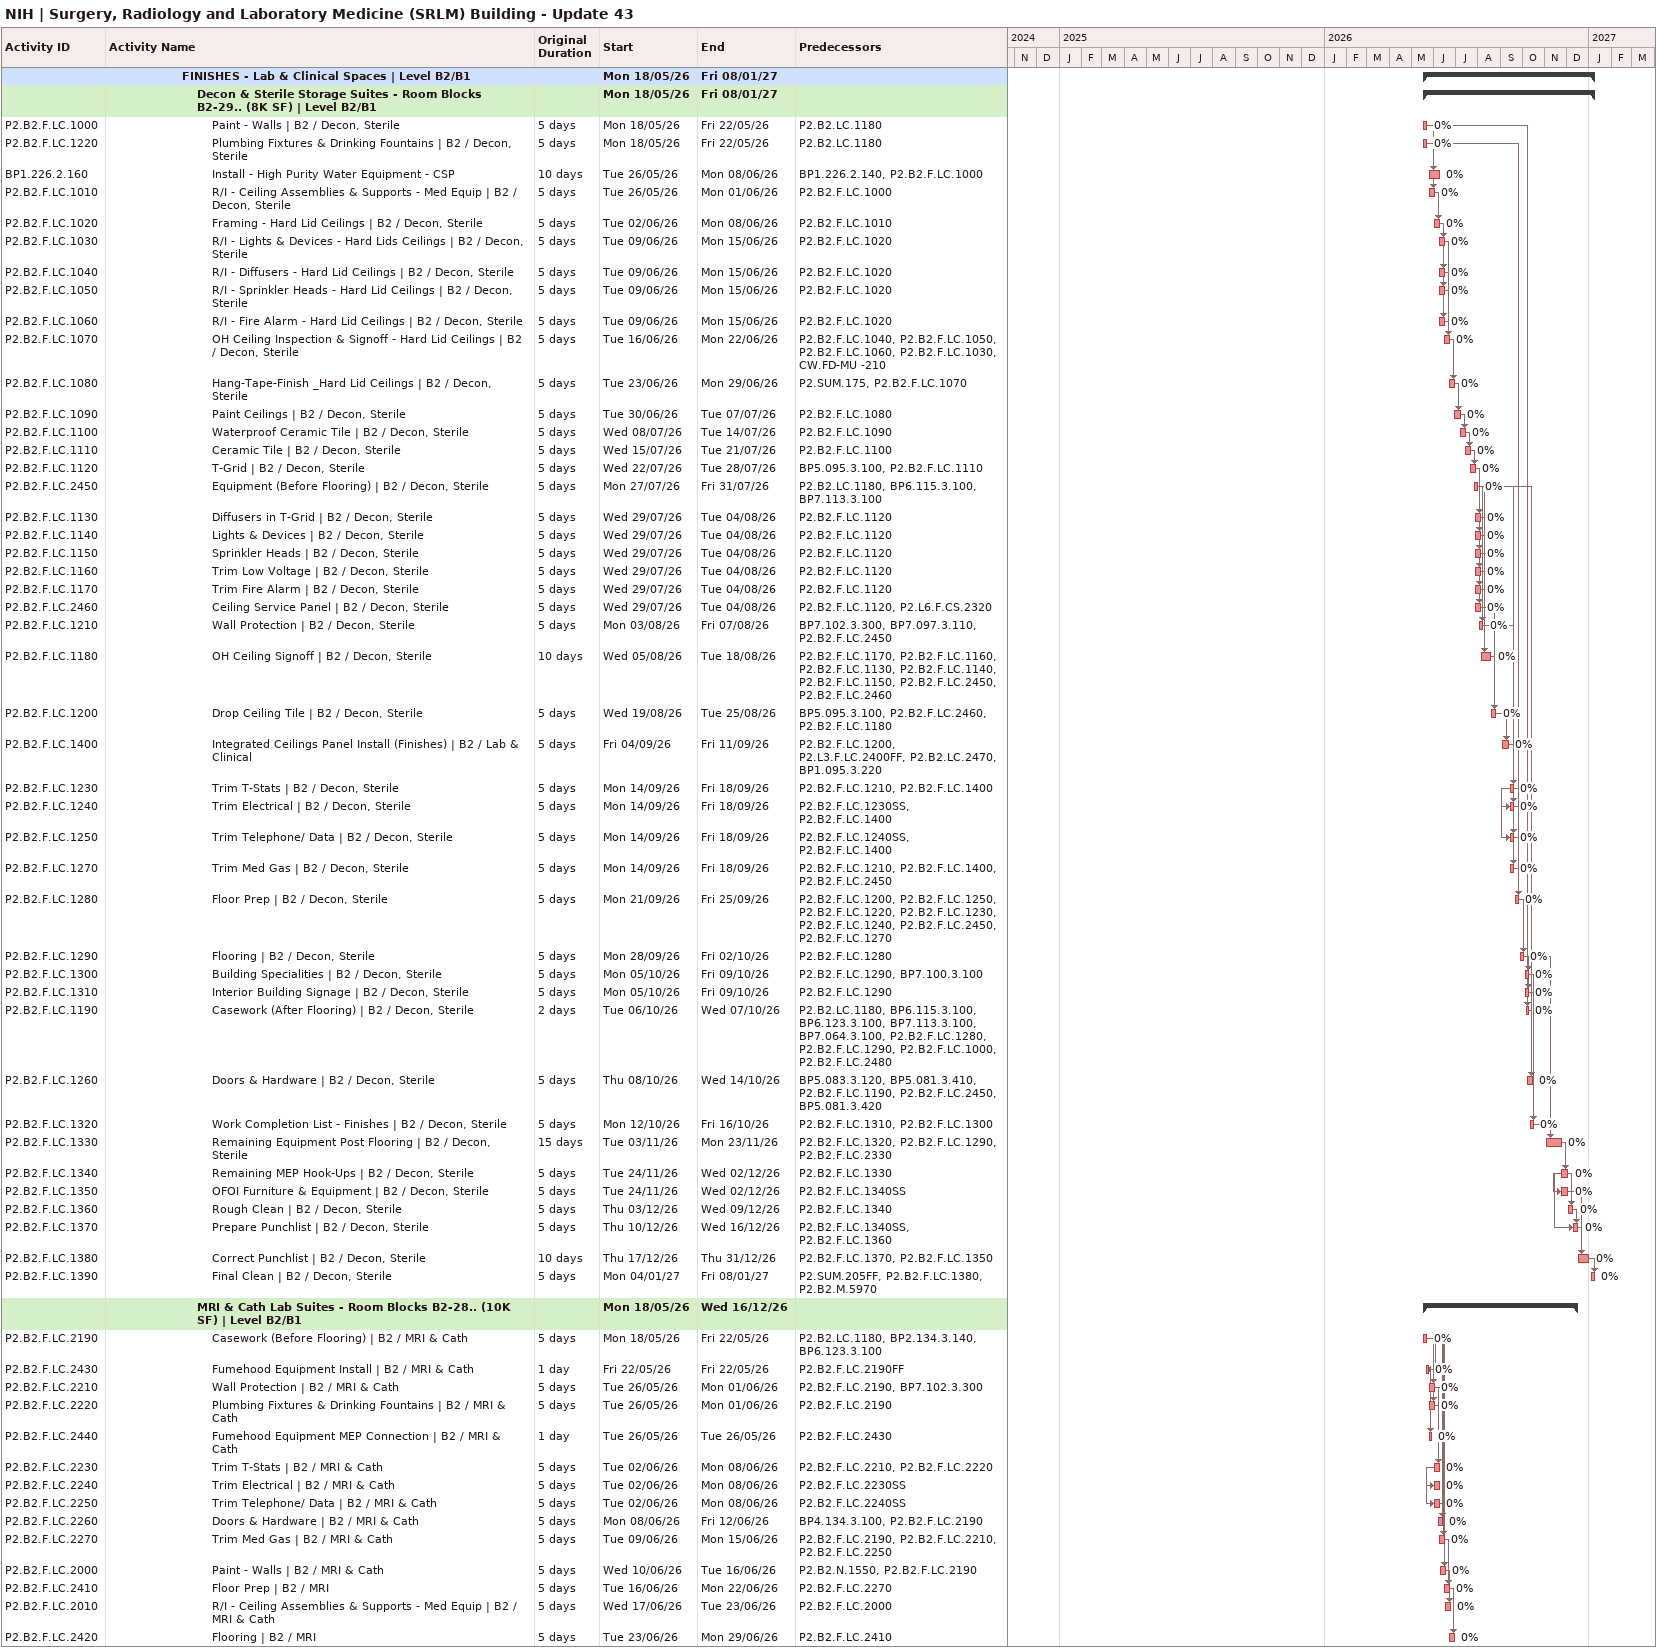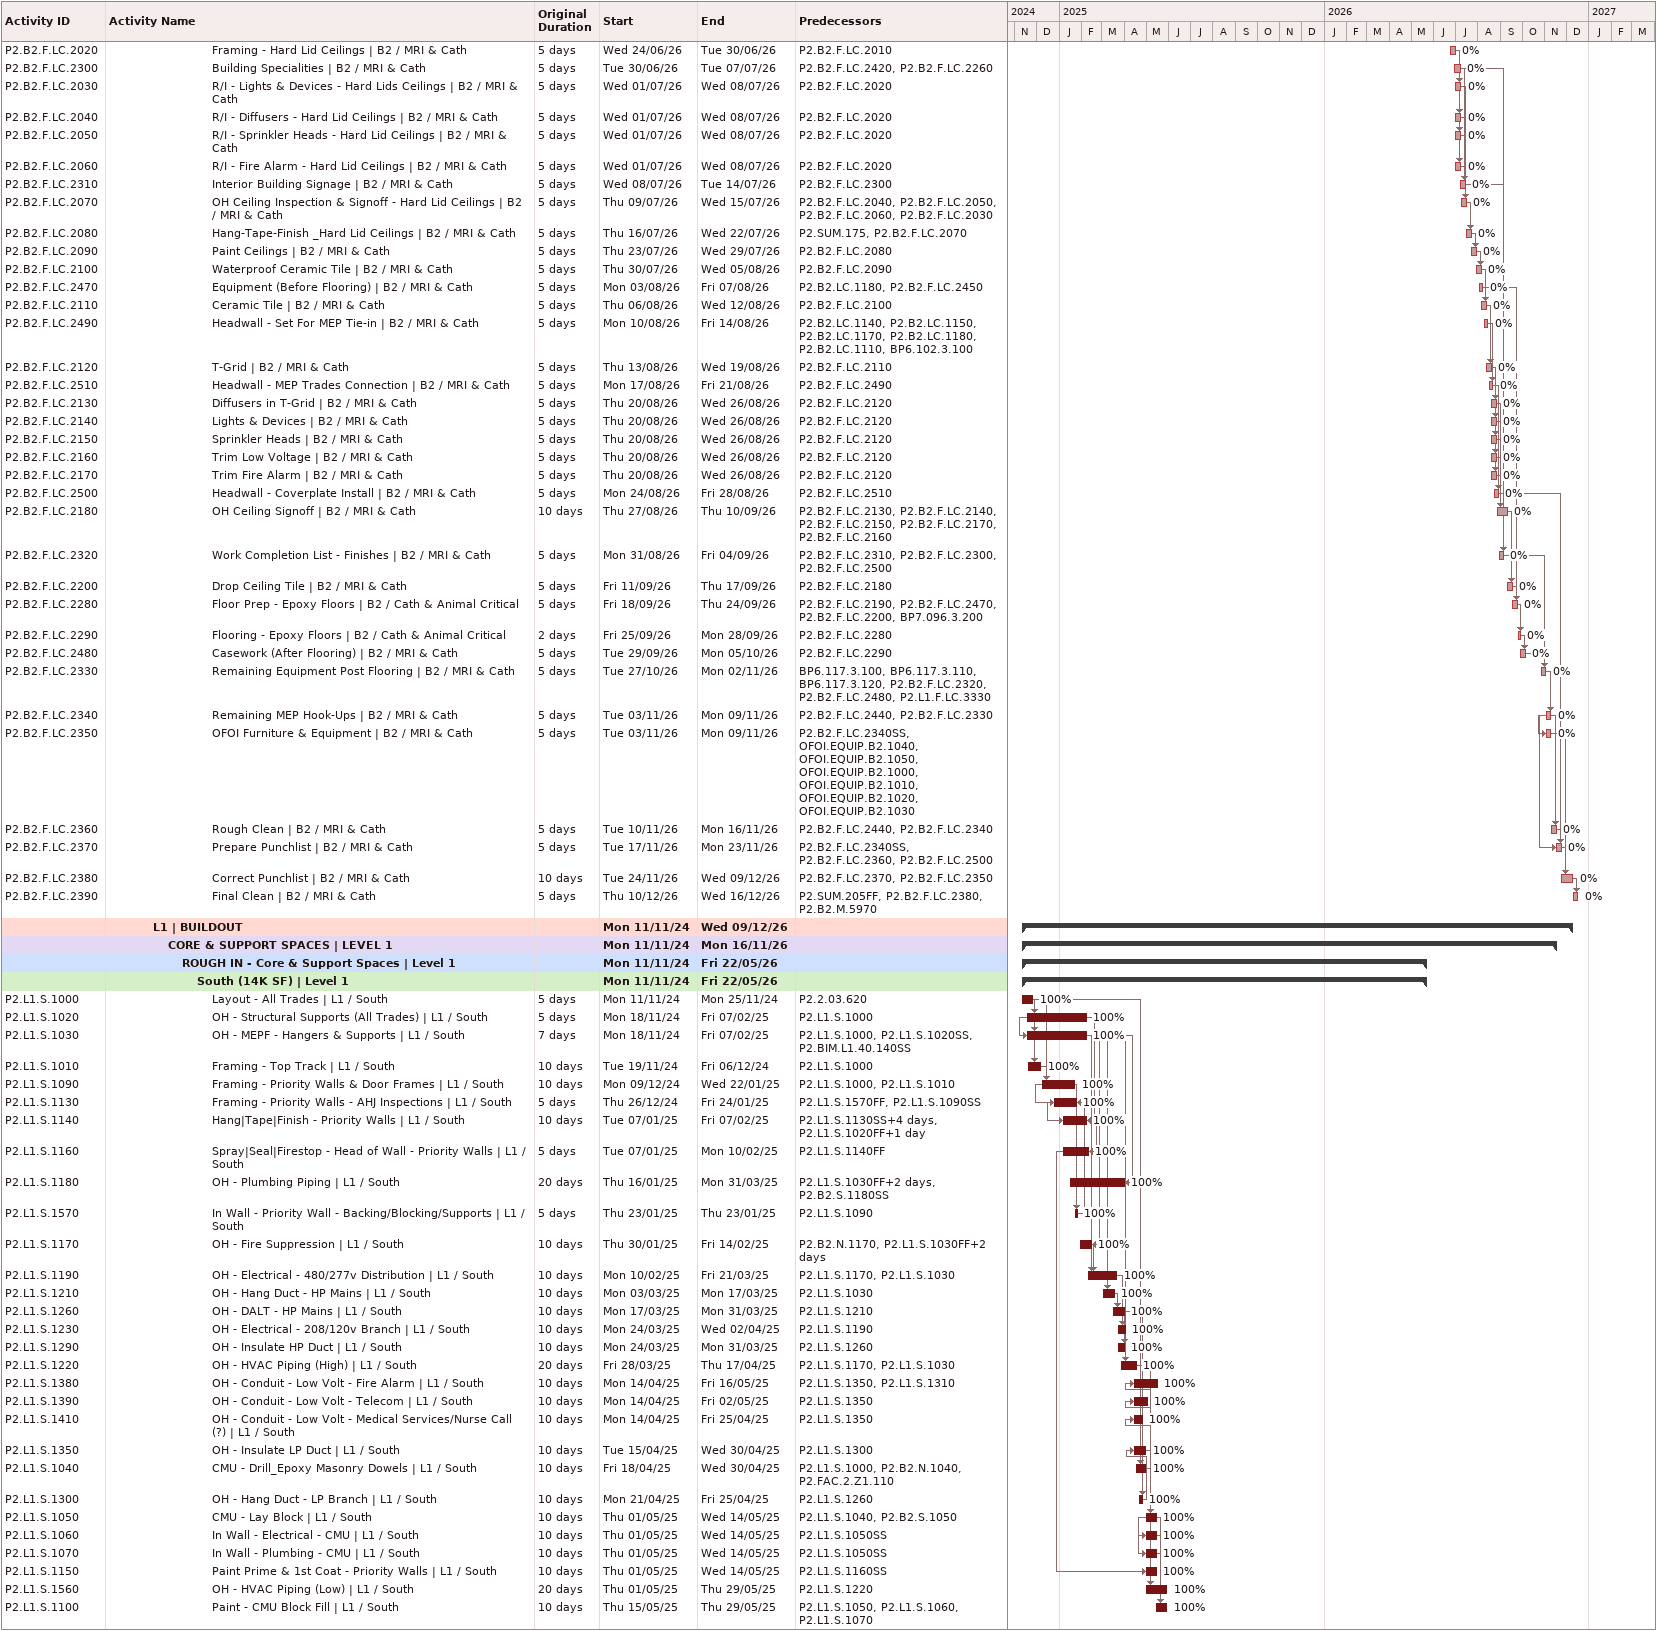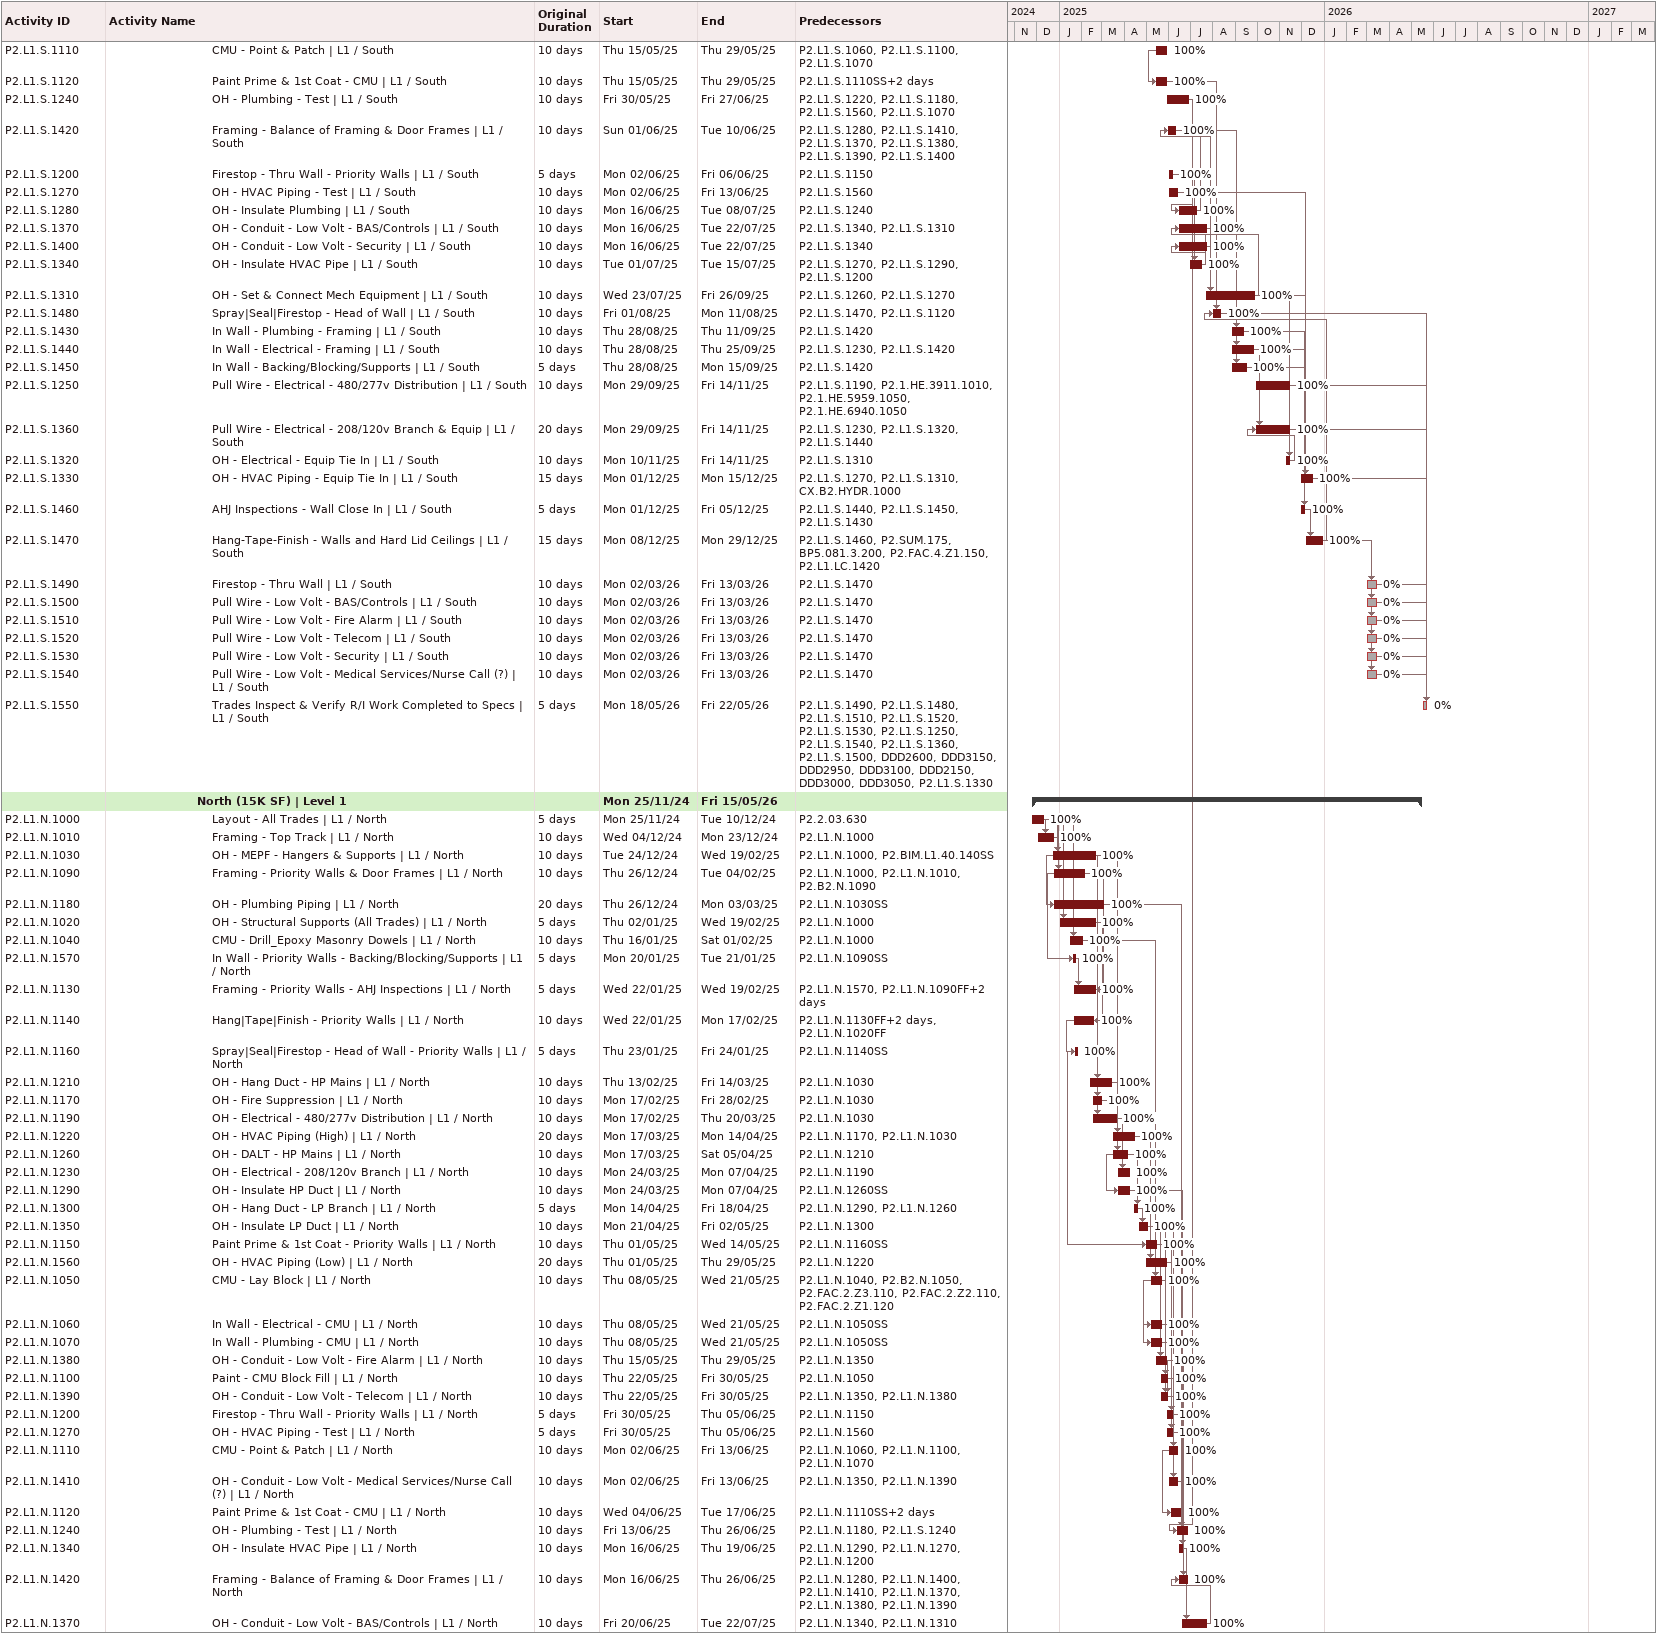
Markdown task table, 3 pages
NIH | Surgery, Radiology and Laboratory Medicine (SRLM) Building - Update 43

| ID | Level | Task | Original duration | Start | Finish | Predecessors | % complete |
|---|---|---|---|---|---|---|---|
|  | 6 | **FINISHES - Lab & Clinical Spaces \| Level B2/B1** |  | 2026-05-18 | 2027-01-08 |  |  |
|  | 7 | **Decon & Sterile Storage Suites - Room Blocks B2-29.. (8K SF) \| Level B2/B1** |  | 2026-05-18 | 2027-01-08 |  |  |
| P2.B2.F.LC.1000 | 8 | Paint - Walls \| B2 / Decon, Sterile | 5d | 2026-05-18 | 2026-05-22 | P2.B2.LC.1180 | 0 |
| P2.B2.F.LC.1220 | 8 | Plumbing Fixtures & Drinking Fountains \| B2 / Decon, Sterile | 5d | 2026-05-18 | 2026-05-22 | P2.B2.LC.1180 | 0 |
| BP1.226.2.160 | 8 | Install - High Purity Water Equipment - CSP | 10d | 2026-05-26 | 2026-06-08 | BP1.226.2.140, P2.B2.F.LC.1000 | 0 |
| P2.B2.F.LC.1010 | 8 | R/I - Ceiling Assemblies & Supports - Med Equip \| B2 / Decon, Sterile | 5d | 2026-05-26 | 2026-06-01 | P2.B2.F.LC.1000 | 0 |
| P2.B2.F.LC.1020 | 8 | Framing - Hard Lid Ceilings \| B2 / Decon, Sterile | 5d | 2026-06-02 | 2026-06-08 | P2.B2.F.LC.1010 | 0 |
| P2.B2.F.LC.1030 | 8 | R/I - Lights & Devices - Hard Lids Ceilings \| B2 / Decon, Sterile | 5d | 2026-06-09 | 2026-06-15 | P2.B2.F.LC.1020 | 0 |
| P2.B2.F.LC.1040 | 8 | R/I - Diffusers - Hard Lid Ceilings \| B2 / Decon, Sterile | 5d | 2026-06-09 | 2026-06-15 | P2.B2.F.LC.1020 | 0 |
| P2.B2.F.LC.1050 | 8 | R/I - Sprinkler Heads - Hard Lid Ceilings \| B2 / Decon, Sterile | 5d | 2026-06-09 | 2026-06-15 | P2.B2.F.LC.1020 | 0 |
| P2.B2.F.LC.1060 | 8 | R/I - Fire Alarm - Hard Lid Ceilings \| B2 / Decon, Sterile | 5d | 2026-06-09 | 2026-06-15 | P2.B2.F.LC.1020 | 0 |
| P2.B2.F.LC.1070 | 8 | OH Ceiling Inspection & Signoff - Hard Lid Ceilings \| B2 / Decon, Sterile | 5d | 2026-06-16 | 2026-06-22 | P2.B2.F.LC.1040, P2.B2.F.LC.1050, P2.B2.F.LC.1060, P2.B2.F.LC.1030, CW.FD-MU -210 | 0 |
| P2.B2.F.LC.1080 | 8 | Hang-Tape-Finish _Hard Lid Ceilings \| B2 / Decon, Sterile | 5d | 2026-06-23 | 2026-06-29 | P2.SUM.175, P2.B2.F.LC.1070 | 0 |
| P2.B2.F.LC.1090 | 8 | Paint Ceilings \| B2 / Decon, Sterile | 5d | 2026-06-30 | 2026-07-07 | P2.B2.F.LC.1080 | 0 |
| P2.B2.F.LC.1100 | 8 | Waterproof Ceramic Tile \| B2 / Decon, Sterile | 5d | 2026-07-08 | 2026-07-14 | P2.B2.F.LC.1090 | 0 |
| P2.B2.F.LC.1110 | 8 | Ceramic Tile \| B2 / Decon, Sterile | 5d | 2026-07-15 | 2026-07-21 | P2.B2.F.LC.1100 | 0 |
| P2.B2.F.LC.1120 | 8 | T-Grid \| B2 / Decon, Sterile | 5d | 2026-07-22 | 2026-07-28 | BP5.095.3.100, P2.B2.F.LC.1110 | 0 |
| P2.B2.F.LC.2450 | 8 | Equipment (Before Flooring) \| B2 / Decon, Sterile | 5d | 2026-07-27 | 2026-07-31 | P2.B2.LC.1180, BP6.115.3.100, BP7.113.3.100 | 0 |
| P2.B2.F.LC.1130 | 8 | Diffusers in T-Grid \| B2 / Decon, Sterile | 5d | 2026-07-29 | 2026-08-04 | P2.B2.F.LC.1120 | 0 |
| P2.B2.F.LC.1140 | 8 | Lights & Devices \| B2 / Decon, Sterile | 5d | 2026-07-29 | 2026-08-04 | P2.B2.F.LC.1120 | 0 |
| P2.B2.F.LC.1150 | 8 | Sprinkler Heads \| B2 / Decon, Sterile | 5d | 2026-07-29 | 2026-08-04 | P2.B2.F.LC.1120 | 0 |
| P2.B2.F.LC.1160 | 8 | Trim Low Voltage \| B2 / Decon, Sterile | 5d | 2026-07-29 | 2026-08-04 | P2.B2.F.LC.1120 | 0 |
| P2.B2.F.LC.1170 | 8 | Trim Fire Alarm \| B2 / Decon, Sterile | 5d | 2026-07-29 | 2026-08-04 | P2.B2.F.LC.1120 | 0 |
| P2.B2.F.LC.2460 | 8 | Ceiling Service Panel \| B2 / Decon, Sterile | 5d | 2026-07-29 | 2026-08-04 | P2.B2.F.LC.1120, P2.L6.F.CS.2320 | 0 |
| P2.B2.F.LC.1210 | 8 | Wall Protection \| B2 / Decon, Sterile | 5d | 2026-08-03 | 2026-08-07 | BP7.102.3.300, BP7.097.3.110, P2.B2.F.LC.2450 | 0 |
| P2.B2.F.LC.1180 | 8 | OH Ceiling Signoff \| B2 / Decon, Sterile | 10d | 2026-08-05 | 2026-08-18 | P2.B2.F.LC.1170, P2.B2.F.LC.1160, P2.B2.F.LC.1130, P2.B2.F.LC.1140, P2.B2.F.LC.1150, P2.B2.F.LC.2450, P2.B2.F.LC.2460 | 0 |
| P2.B2.F.LC.1200 | 8 | Drop Ceiling Tile \| B2 / Decon, Sterile | 5d | 2026-08-19 | 2026-08-25 | BP5.095.3.100, P2.B2.F.LC.2460, P2.B2.F.LC.1180 | 0 |
| P2.B2.F.LC.1400 | 8 | Integrated Ceilings Panel Install (Finishes) \| B2 / Lab & Clinical | 5d | 2026-09-04 | 2026-09-11 | P2.B2.F.LC.1200, P2.L3.F.LC.2400FF, P2.B2.LC.2470, BP1.095.3.220 | 0 |
| P2.B2.F.LC.1230 | 8 | Trim T-Stats \| B2 / Decon, Sterile | 5d | 2026-09-14 | 2026-09-18 | P2.B2.F.LC.1210, P2.B2.F.LC.1400 | 0 |
| P2.B2.F.LC.1240 | 8 | Trim Electrical \| B2 / Decon, Sterile | 5d | 2026-09-14 | 2026-09-18 | P2.B2.F.LC.1230SS, P2.B2.F.LC.1400 | 0 |
| P2.B2.F.LC.1250 | 8 | Trim Telephone/ Data \| B2 / Decon, Sterile | 5d | 2026-09-14 | 2026-09-18 | P2.B2.F.LC.1240SS, P2.B2.F.LC.1400 | 0 |
| P2.B2.F.LC.1270 | 8 | Trim Med Gas \| B2 / Decon, Sterile | 5d | 2026-09-14 | 2026-09-18 | P2.B2.F.LC.1210, P2.B2.F.LC.1400, P2.B2.F.LC.2450 | 0 |
| P2.B2.F.LC.1280 | 8 | Floor Prep \| B2 / Decon, Sterile | 5d | 2026-09-21 | 2026-09-25 | P2.B2.F.LC.1200, P2.B2.F.LC.1250, P2.B2.F.LC.1220, P2.B2.F.LC.1230, P2.B2.F.LC.1240, P2.B2.F.LC.2450, P2.B2.F.LC.1270 | 0 |
| P2.B2.F.LC.1290 | 8 | Flooring \| B2 / Decon, Sterile | 5d | 2026-09-28 | 2026-10-02 | P2.B2.F.LC.1280 | 0 |
| P2.B2.F.LC.1300 | 8 | Building Specialities \| B2 / Decon, Sterile | 5d | 2026-10-05 | 2026-10-09 | P2.B2.F.LC.1290, BP7.100.3.100 | 0 |
| P2.B2.F.LC.1310 | 8 | Interior Building Signage \| B2 / Decon, Sterile | 5d | 2026-10-05 | 2026-10-09 | P2.B2.F.LC.1290 | 0 |
| P2.B2.F.LC.1190 | 8 | Casework (After Flooring) \| B2 / Decon, Sterile | 2d | 2026-10-06 | 2026-10-07 | P2.B2.LC.1180, BP6.115.3.100, BP6.123.3.100, BP7.113.3.100, BP7.064.3.100, P2.B2.F.LC.1280, P2.B2.F.LC.1290, P2.B2.F.LC.1000, P2.B2.F.LC.2480 | 0 |
| P2.B2.F.LC.1260 | 8 | Doors & Hardware \| B2 / Decon, Sterile | 5d | 2026-10-08 | 2026-10-14 | BP5.083.3.120, BP5.081.3.410, P2.B2.F.LC.1190, P2.B2.F.LC.2450, BP5.081.3.420 | 0 |
| P2.B2.F.LC.1320 | 8 | Work Completion List - Finishes \| B2 / Decon, Sterile | 5d | 2026-10-12 | 2026-10-16 | P2.B2.F.LC.1310, P2.B2.F.LC.1300 | 0 |
| P2.B2.F.LC.1330 | 8 | Remaining Equipment Post Flooring \| B2 / Decon, Sterile | 15d | 2026-11-03 | 2026-11-23 | P2.B2.F.LC.1320, P2.B2.F.LC.1290, P2.B2.F.LC.2330 | 0 |
| P2.B2.F.LC.1340 | 8 | Remaining MEP Hook-Ups \| B2 / Decon, Sterile | 5d | 2026-11-24 | 2026-12-02 | P2.B2.F.LC.1330 | 0 |
| P2.B2.F.LC.1350 | 8 | OFOI Furniture & Equipment \| B2 / Decon, Sterile | 5d | 2026-11-24 | 2026-12-02 | P2.B2.F.LC.1340SS | 0 |
| P2.B2.F.LC.1360 | 8 | Rough Clean \| B2 / Decon, Sterile | 5d | 2026-12-03 | 2026-12-09 | P2.B2.F.LC.1340 | 0 |
| P2.B2.F.LC.1370 | 8 | Prepare Punchlist \| B2 / Decon, Sterile | 5d | 2026-12-10 | 2026-12-16 | P2.B2.F.LC.1340SS, P2.B2.F.LC.1360 | 0 |
| P2.B2.F.LC.1380 | 8 | Correct Punchlist \| B2 / Decon, Sterile | 10d | 2026-12-17 | 2026-12-31 | P2.B2.F.LC.1370, P2.B2.F.LC.1350 | 0 |
| P2.B2.F.LC.1390 | 8 | Final Clean \| B2 / Decon, Sterile | 5d | 2027-01-04 | 2027-01-08 | P2.SUM.205FF, P2.B2.F.LC.1380, P2.B2.M.5970 | 0 |
|  | 7 | **MRI & Cath Lab Suites - Room Blocks B2-28.. (10K SF) \| Level B2/B1** |  | 2026-05-18 | 2026-12-16 |  |  |
| P2.B2.F.LC.2190 | 8 | Casework (Before Flooring) \| B2 / MRI & Cath | 5d | 2026-05-18 | 2026-05-22 | P2.B2.LC.1180, BP2.134.3.140, BP6.123.3.100 | 0 |
| P2.B2.F.LC.2430 | 8 | Fumehood Equipment Install \| B2 / MRI & Cath | 1d | 2026-05-22 | 2026-05-22 | P2.B2.F.LC.2190FF | 0 |
| P2.B2.F.LC.2210 | 8 | Wall Protection \| B2 / MRI & Cath | 5d | 2026-05-26 | 2026-06-01 | P2.B2.F.LC.2190, BP7.102.3.300 | 0 |
| P2.B2.F.LC.2220 | 8 | Plumbing Fixtures & Drinking Fountains \| B2 / MRI & Cath | 5d | 2026-05-26 | 2026-06-01 | P2.B2.F.LC.2190 | 0 |
| P2.B2.F.LC.2440 | 8 | Fumehood Equipment MEP Connection \| B2 / MRI & Cath | 1d | 2026-05-26 | 2026-05-26 | P2.B2.F.LC.2430 | 0 |
| P2.B2.F.LC.2230 | 8 | Trim T-Stats \| B2 / MRI & Cath | 5d | 2026-06-02 | 2026-06-08 | P2.B2.F.LC.2210, P2.B2.F.LC.2220 | 0 |
| P2.B2.F.LC.2240 | 8 | Trim Electrical \| B2 / MRI & Cath | 5d | 2026-06-02 | 2026-06-08 | P2.B2.F.LC.2230SS | 0 |
| P2.B2.F.LC.2250 | 8 | Trim Telephone/ Data \| B2 / MRI & Cath | 5d | 2026-06-02 | 2026-06-08 | P2.B2.F.LC.2240SS | 0 |
| P2.B2.F.LC.2260 | 8 | Doors & Hardware \| B2 / MRI & Cath | 5d | 2026-06-08 | 2026-06-12 | BP4.134.3.100, P2.B2.F.LC.2190 | 0 |
| P2.B2.F.LC.2270 | 8 | Trim Med Gas \| B2 / MRI & Cath | 5d | 2026-06-09 | 2026-06-15 | P2.B2.F.LC.2190, P2.B2.F.LC.2210, P2.B2.F.LC.2250 | 0 |
| P2.B2.F.LC.2000 | 8 | Paint - Walls \| B2 / MRI & Cath | 5d | 2026-06-10 | 2026-06-16 | P2.B2.N.1550, P2.B2.F.LC.2190 | 0 |
| P2.B2.F.LC.2410 | 8 | Floor Prep \| B2 / MRI | 5d | 2026-06-16 | 2026-06-22 | P2.B2.F.LC.2270 | 0 |
| P2.B2.F.LC.2010 | 8 | R/I - Ceiling Assemblies & Supports - Med Equip \| B2 / MRI & Cath | 5d | 2026-06-17 | 2026-06-23 | P2.B2.F.LC.2000 | 0 |
| P2.B2.F.LC.2420 | 8 | Flooring \| B2 / MRI | 5d | 2026-06-23 | 2026-06-29 | P2.B2.F.LC.2410 | 0 |
| P2.B2.F.LC.2020 | 8 | Framing - Hard Lid Ceilings \| B2 / MRI & Cath | 5d | 2026-06-24 | 2026-06-30 | P2.B2.F.LC.2010 | 0 |
| P2.B2.F.LC.2300 | 8 | Building Specialities \| B2 / MRI & Cath | 5d | 2026-06-30 | 2026-07-07 | P2.B2.F.LC.2420, P2.B2.F.LC.2260 | 0 |
| P2.B2.F.LC.2030 | 8 | R/I - Lights & Devices - Hard Lids Ceilings \| B2 / MRI & Cath | 5d | 2026-07-01 | 2026-07-08 | P2.B2.F.LC.2020 | 0 |
| P2.B2.F.LC.2040 | 8 | R/I - Diffusers - Hard Lid Ceilings \| B2 / MRI & Cath | 5d | 2026-07-01 | 2026-07-08 | P2.B2.F.LC.2020 | 0 |
| P2.B2.F.LC.2050 | 8 | R/I - Sprinkler Heads - Hard Lid Ceilings \| B2 / MRI & Cath | 5d | 2026-07-01 | 2026-07-08 | P2.B2.F.LC.2020 | 0 |
| P2.B2.F.LC.2060 | 8 | R/I - Fire Alarm - Hard Lid Ceilings \| B2 / MRI & Cath | 5d | 2026-07-01 | 2026-07-08 | P2.B2.F.LC.2020 | 0 |
| P2.B2.F.LC.2310 | 8 | Interior Building Signage \| B2 / MRI & Cath | 5d | 2026-07-08 | 2026-07-14 | P2.B2.F.LC.2300 | 0 |
| P2.B2.F.LC.2070 | 8 | OH Ceiling Inspection & Signoff - Hard Lid Ceilings \| B2 / MRI & Cath | 5d | 2026-07-09 | 2026-07-15 | P2.B2.F.LC.2040, P2.B2.F.LC.2050, P2.B2.F.LC.2060, P2.B2.F.LC.2030 | 0 |
| P2.B2.F.LC.2080 | 8 | Hang-Tape-Finish _Hard Lid Ceilings \| B2 / MRI & Cath | 5d | 2026-07-16 | 2026-07-22 | P2.SUM.175, P2.B2.F.LC.2070 | 0 |
| P2.B2.F.LC.2090 | 8 | Paint Ceilings \| B2 / MRI & Cath | 5d | 2026-07-23 | 2026-07-29 | P2.B2.F.LC.2080 | 0 |
| P2.B2.F.LC.2100 | 8 | Waterproof Ceramic Tile \| B2 / MRI & Cath | 5d | 2026-07-30 | 2026-08-05 | P2.B2.F.LC.2090 | 0 |
| P2.B2.F.LC.2470 | 8 | Equipment (Before Flooring) \| B2 / MRI & Cath | 5d | 2026-08-03 | 2026-08-07 | P2.B2.LC.1180, P2.B2.F.LC.2450 | 0 |
| P2.B2.F.LC.2110 | 8 | Ceramic Tile \| B2 / MRI & Cath | 5d | 2026-08-06 | 2026-08-12 | P2.B2.F.LC.2100 | 0 |
| P2.B2.F.LC.2490 | 8 | Headwall - Set For MEP Tie-in \| B2 / MRI & Cath | 5d | 2026-08-10 | 2026-08-14 | P2.B2.LC.1140, P2.B2.LC.1150, P2.B2.LC.1170, P2.B2.LC.1180, P2.B2.LC.1110, BP6.102.3.100 | 0 |
| P2.B2.F.LC.2120 | 8 | T-Grid \| B2 / MRI & Cath | 5d | 2026-08-13 | 2026-08-19 | P2.B2.F.LC.2110 | 0 |
| P2.B2.F.LC.2510 | 8 | Headwall - MEP Trades Connection \| B2 / MRI & Cath | 5d | 2026-08-17 | 2026-08-21 | P2.B2.F.LC.2490 | 0 |
| P2.B2.F.LC.2130 | 8 | Diffusers in T-Grid \| B2 / MRI & Cath | 5d | 2026-08-20 | 2026-08-26 | P2.B2.F.LC.2120 | 0 |
| P2.B2.F.LC.2140 | 8 | Lights & Devices \| B2 / MRI & Cath | 5d | 2026-08-20 | 2026-08-26 | P2.B2.F.LC.2120 | 0 |
| P2.B2.F.LC.2150 | 8 | Sprinkler Heads \| B2 / MRI & Cath | 5d | 2026-08-20 | 2026-08-26 | P2.B2.F.LC.2120 | 0 |
| P2.B2.F.LC.2160 | 8 | Trim Low Voltage \| B2 / MRI & Cath | 5d | 2026-08-20 | 2026-08-26 | P2.B2.F.LC.2120 | 0 |
| P2.B2.F.LC.2170 | 8 | Trim Fire Alarm \| B2 / MRI & Cath | 5d | 2026-08-20 | 2026-08-26 | P2.B2.F.LC.2120 | 0 |
| P2.B2.F.LC.2500 | 8 | Headwall - Coverplate Install \| B2 / MRI & Cath | 5d | 2026-08-24 | 2026-08-28 | P2.B2.F.LC.2510 | 0 |
| P2.B2.F.LC.2180 | 8 | OH Ceiling Signoff \| B2 / MRI & Cath | 10d | 2026-08-27 | 2026-09-10 | P2.B2.F.LC.2130, P2.B2.F.LC.2140, P2.B2.F.LC.2150, P2.B2.F.LC.2170, P2.B2.F.LC.2160 | 0 |
| P2.B2.F.LC.2320 | 8 | Work Completion List - Finishes \| B2 / MRI & Cath | 5d | 2026-08-31 | 2026-09-04 | P2.B2.F.LC.2310, P2.B2.F.LC.2300, P2.B2.F.LC.2500 | 0 |
| P2.B2.F.LC.2200 | 8 | Drop Ceiling Tile \| B2 / MRI & Cath | 5d | 2026-09-11 | 2026-09-17 | P2.B2.F.LC.2180 | 0 |
| P2.B2.F.LC.2280 | 8 | Floor Prep - Epoxy Floors \| B2 / Cath & Animal Critical | 5d | 2026-09-18 | 2026-09-24 | P2.B2.F.LC.2190, P2.B2.F.LC.2470, P2.B2.F.LC.2200, BP7.096.3.200 | 0 |
| P2.B2.F.LC.2290 | 8 | Flooring - Epoxy Floors \| B2 / Cath & Animal Critical | 2d | 2026-09-25 | 2026-09-28 | P2.B2.F.LC.2280 | 0 |
| P2.B2.F.LC.2480 | 8 | Casework (After Flooring) \| B2 / MRI & Cath | 5d | 2026-09-29 | 2026-10-05 | P2.B2.F.LC.2290 | 0 |
| P2.B2.F.LC.2330 | 8 | Remaining Equipment Post Flooring \| B2 / MRI & Cath | 5d | 2026-10-27 | 2026-11-02 | BP6.117.3.100, BP6.117.3.110, BP6.117.3.120, P2.B2.F.LC.2320, P2.B2.F.LC.2480, P2.L1.F.LC.3330 | 0 |
| P2.B2.F.LC.2340 | 8 | Remaining MEP Hook-Ups \| B2 / MRI & Cath | 5d | 2026-11-03 | 2026-11-09 | P2.B2.F.LC.2440, P2.B2.F.LC.2330 | 0 |
| P2.B2.F.LC.2350 | 8 | OFOI Furniture & Equipment \| B2 / MRI & Cath | 5d | 2026-11-03 | 2026-11-09 | P2.B2.F.LC.2340SS, OFOI.EQUIP.B2.1040, OFOI.EQUIP.B2.1050, OFOI.EQUIP.B2.1000, OFOI.EQUIP.B2.1010, OFOI.EQUIP.B2.1020, OFOI.EQUIP.B2.1030 | 0 |
| P2.B2.F.LC.2360 | 8 | Rough Clean \| B2 / MRI & Cath | 5d | 2026-11-10 | 2026-11-16 | P2.B2.F.LC.2440, P2.B2.F.LC.2340 | 0 |
| P2.B2.F.LC.2370 | 8 | Prepare Punchlist \| B2 / MRI & Cath | 5d | 2026-11-17 | 2026-11-23 | P2.B2.F.LC.2340SS, P2.B2.F.LC.2360, P2.B2.F.LC.2500 | 0 |
| P2.B2.F.LC.2380 | 8 | Correct Punchlist \| B2 / MRI & Cath | 10d | 2026-11-24 | 2026-12-09 | P2.B2.F.LC.2370, P2.B2.F.LC.2350 | 0 |
| P2.B2.F.LC.2390 | 8 | Final Clean \| B2 / MRI & Cath | 5d | 2026-12-10 | 2026-12-16 | P2.SUM.205FF, P2.B2.F.LC.2380, P2.B2.M.5970 | 0 |
|  | 4 | **L1 \| BUILDOUT** |  | 2024-11-11 | 2026-12-09 |  |  |
|  | 5 | **CORE & SUPPORT SPACES \| LEVEL 1** |  | 2024-11-11 | 2026-11-16 |  |  |
|  | 6 | **ROUGH IN - Core & Support Spaces \| Level 1** |  | 2024-11-11 | 2026-05-22 |  |  |
|  | 7 | **South (14K SF) \| Level 1** |  | 2024-11-11 | 2026-05-22 |  |  |
| P2.L1.S.1000 | 8 | Layout - All Trades \| L1 / South | 5d | 2024-11-11 | 2024-11-25 | P2.2.03.620 | 100 |
| P2.L1.S.1020 | 8 | OH - Structural Supports (All Trades) \| L1 / South | 5d | 2024-11-18 | 2025-02-07 | P2.L1.S.1000 | 100 |
| P2.L1.S.1030 | 8 | OH - MEPF - Hangers & Supports \| L1 / South | 7d | 2024-11-18 | 2025-02-07 | P2.L1.S.1000, P2.L1.S.1020SS, P2.BIM.L1.40.140SS | 100 |
| P2.L1.S.1010 | 8 | Framing - Top Track \| L1 / South | 10d | 2024-11-19 | 2024-12-06 | P2.L1.S.1000 | 100 |
| P2.L1.S.1090 | 8 | Framing - Priority Walls & Door Frames \| L1 / South | 10d | 2024-12-09 | 2025-01-22 | P2.L1.S.1000, P2.L1.S.1010 | 100 |
| P2.L1.S.1130 | 8 | Framing - Priority Walls - AHJ Inspections \| L1 / South | 5d | 2024-12-26 | 2025-01-24 | P2.L1.S.1570FF, P2.L1.S.1090SS | 100 |
| P2.L1.S.1140 | 8 | Hang\|Tape\|Finish - Priority Walls \| L1 / South | 10d | 2025-01-07 | 2025-02-07 | P2.L1.S.1130SS+4d, P2.L1.S.1020FF+1d | 100 |
| P2.L1.S.1160 | 8 | Spray\|Seal\|Firestop - Head of Wall - Priority Walls \| L1 / South | 5d | 2025-01-07 | 2025-02-10 | P2.L1.S.1140FF | 100 |
| P2.L1.S.1180 | 8 | OH - Plumbing Piping \| L1 / South | 20d | 2025-01-16 | 2025-03-31 | P2.L1.S.1030FF+2d, P2.B2.S.1180SS | 100 |
| P2.L1.S.1570 | 8 | In Wall - Priority Wall - Backing/Blocking/Supports \| L1 / South | 5d | 2025-01-23 | 2025-01-23 | P2.L1.S.1090 | 100 |
| P2.L1.S.1170 | 8 | OH - Fire Suppression \| L1 / South | 10d | 2025-01-30 | 2025-02-14 | P2.B2.N.1170, P2.L1.S.1030FF+2d | 100 |
| P2.L1.S.1190 | 8 | OH - Electrical - 480/277v Distribution \| L1 / South | 10d | 2025-02-10 | 2025-03-21 | P2.L1.S.1170, P2.L1.S.1030 | 100 |
| P2.L1.S.1210 | 8 | OH - Hang Duct - HP Mains \| L1 / South | 10d | 2025-03-03 | 2025-03-17 | P2.L1.S.1030 | 100 |
| P2.L1.S.1260 | 8 | OH - DALT - HP Mains \| L1 / South | 10d | 2025-03-17 | 2025-03-31 | P2.L1.S.1210 | 100 |
| P2.L1.S.1230 | 8 | OH - Electrical - 208/120v Branch \| L1 / South | 10d | 2025-03-24 | 2025-04-02 | P2.L1.S.1190 | 100 |
| P2.L1.S.1290 | 8 | OH - Insulate HP Duct \| L1 / South | 10d | 2025-03-24 | 2025-03-31 | P2.L1.S.1260 | 100 |
| P2.L1.S.1220 | 8 | OH - HVAC Piping (High) \| L1 / South | 20d | 2025-03-28 | 2025-04-17 | P2.L1.S.1170, P2.L1.S.1030 | 100 |
| P2.L1.S.1380 | 8 | OH - Conduit - Low Volt - Fire Alarm \| L1 / South | 10d | 2025-04-14 | 2025-05-16 | P2.L1.S.1350, P2.L1.S.1310 | 100 |
| P2.L1.S.1390 | 8 | OH - Conduit - Low Volt - Telecom \| L1 / South | 10d | 2025-04-14 | 2025-05-02 | P2.L1.S.1350 | 100 |
| P2.L1.S.1410 | 8 | OH - Conduit - Low Volt - Medical Services/Nurse Call (?) \| L1 / South | 10d | 2025-04-14 | 2025-04-25 | P2.L1.S.1350 | 100 |
| P2.L1.S.1350 | 8 | OH - Insulate LP Duct \| L1 / South | 10d | 2025-04-15 | 2025-04-30 | P2.L1.S.1300 | 100 |
| P2.L1.S.1040 | 8 | CMU - Drill_Epoxy Masonry Dowels \| L1 / South | 10d | 2025-04-18 | 2025-04-30 | P2.L1.S.1000, P2.B2.N.1040, P2.FAC.2.Z1.110 | 100 |
| P2.L1.S.1300 | 8 | OH - Hang Duct - LP Branch \| L1 / South | 10d | 2025-04-21 | 2025-04-25 | P2.L1.S.1260 | 100 |
| P2.L1.S.1050 | 8 | CMU - Lay Block \| L1 / South | 10d | 2025-05-01 | 2025-05-14 | P2.L1.S.1040, P2.B2.S.1050 | 100 |
| P2.L1.S.1060 | 8 | In Wall - Electrical - CMU \| L1 / South | 10d | 2025-05-01 | 2025-05-14 | P2.L1.S.1050SS | 100 |
| P2.L1.S.1070 | 8 | In Wall - Plumbing - CMU \| L1 / South | 10d | 2025-05-01 | 2025-05-14 | P2.L1.S.1050SS | 100 |
| P2.L1.S.1150 | 8 | Paint Prime & 1st Coat - Priority Walls \| L1 / South | 10d | 2025-05-01 | 2025-05-14 | P2.L1.S.1160SS | 100 |
| P2.L1.S.1560 | 8 | OH - HVAC Piping (Low) \| L1 / South | 20d | 2025-05-01 | 2025-05-29 | P2.L1.S.1220 | 100 |
| P2.L1.S.1100 | 8 | Paint - CMU Block Fill \| L1 / South | 10d | 2025-05-15 | 2025-05-29 | P2.L1.S.1050, P2.L1.S.1060, P2.L1.S.1070 | 100 |
| P2.L1.S.1110 | 8 | CMU - Point & Patch \| L1 / South | 10d | 2025-05-15 | 2025-05-29 | P2.L1.S.1060, P2.L1.S.1100, P2.L1.S.1070 | 100 |
| P2.L1.S.1120 | 8 | Paint Prime & 1st Coat - CMU \| L1 / South | 10d | 2025-05-15 | 2025-05-29 | P2.L1.S.1110SS+2d | 100 |
| P2.L1.S.1240 | 8 | OH - Plumbing - Test \| L1 / South | 10d | 2025-05-30 | 2025-06-27 | P2.L1.S.1220, P2.L1.S.1180, P2.L1.S.1560, P2.L1.S.1070 | 100 |
| P2.L1.S.1420 | 8 | Framing - Balance of Framing & Door Frames \| L1 / South | 10d | 2025-06-01 | 2025-06-10 | P2.L1.S.1280, P2.L1.S.1410, P2.L1.S.1370, P2.L1.S.1380, P2.L1.S.1390, P2.L1.S.1400 | 100 |
| P2.L1.S.1200 | 8 | Firestop - Thru Wall - Priority Walls \| L1 / South | 5d | 2025-06-02 | 2025-06-06 | P2.L1.S.1150 | 100 |
| P2.L1.S.1270 | 8 | OH - HVAC Piping - Test \| L1 / South | 10d | 2025-06-02 | 2025-06-13 | P2.L1.S.1560 | 100 |
| P2.L1.S.1280 | 8 | OH - Insulate Plumbing \| L1 / South | 10d | 2025-06-16 | 2025-07-08 | P2.L1.S.1240 | 100 |
| P2.L1.S.1370 | 8 | OH - Conduit - Low Volt - BAS/Controls \| L1 / South | 10d | 2025-06-16 | 2025-07-22 | P2.L1.S.1340, P2.L1.S.1310 | 100 |
| P2.L1.S.1400 | 8 | OH - Conduit - Low Volt - Security \| L1 / South | 10d | 2025-06-16 | 2025-07-22 | P2.L1.S.1340 | 100 |
| P2.L1.S.1340 | 8 | OH - Insulate HVAC Pipe \| L1 / South | 10d | 2025-07-01 | 2025-07-15 | P2.L1.S.1270, P2.L1.S.1290, P2.L1.S.1200 | 100 |
| P2.L1.S.1310 | 8 | OH - Set & Connect Mech Equipment \| L1 / South | 10d | 2025-07-23 | 2025-09-26 | P2.L1.S.1260, P2.L1.S.1270 | 100 |
| P2.L1.S.1480 | 8 | Spray\|Seal\|Firestop - Head of Wall \| L1 / South | 10d | 2025-08-01 | 2025-08-11 | P2.L1.S.1470, P2.L1.S.1120 | 100 |
| P2.L1.S.1430 | 8 | In Wall - Plumbing - Framing \| L1 / South | 10d | 2025-08-28 | 2025-09-11 | P2.L1.S.1420 | 100 |
| P2.L1.S.1440 | 8 | In Wall - Electrical - Framing \| L1 / South | 10d | 2025-08-28 | 2025-09-25 | P2.L1.S.1230, P2.L1.S.1420 | 100 |
| P2.L1.S.1450 | 8 | In Wall - Backing/Blocking/Supports \| L1 / South | 5d | 2025-08-28 | 2025-09-15 | P2.L1.S.1420 | 100 |
| P2.L1.S.1250 | 8 | Pull Wire - Electrical - 480/277v Distribution \| L1 / South | 10d | 2025-09-29 | 2025-11-14 | P2.L1.S.1190, P2.1.HE.3911.1010, P2.1.HE.5959.1050, P2.1.HE.6940.1050 | 100 |
| P2.L1.S.1360 | 8 | Pull Wire - Electrical - 208/120v Branch & Equip \| L1 / South | 20d | 2025-09-29 | 2025-11-14 | P2.L1.S.1230, P2.L1.S.1320, P2.L1.S.1440 | 100 |
| P2.L1.S.1320 | 8 | OH - Electrical - Equip Tie In \| L1 / South | 10d | 2025-11-10 | 2025-11-14 | P2.L1.S.1310 | 100 |
| P2.L1.S.1330 | 8 | OH - HVAC Piping - Equip Tie In \| L1 / South | 15d | 2025-12-01 | 2025-12-15 | P2.L1.S.1270, P2.L1.S.1310, CX.B2.HYDR.1000 | 100 |
| P2.L1.S.1460 | 8 | AHJ Inspections - Wall Close In \| L1 / South | 5d | 2025-12-01 | 2025-12-05 | P2.L1.S.1440, P2.L1.S.1450, P2.L1.S.1430 | 100 |
| P2.L1.S.1470 | 8 | Hang-Tape-Finish - Walls and Hard Lid Ceilings \| L1 / South | 15d | 2025-12-08 | 2025-12-29 | P2.L1.S.1460, P2.SUM.175, BP5.081.3.200, P2.FAC.4.Z1.150, P2.L1.LC.1420 | 100 |
| P2.L1.S.1490 | 8 | Firestop - Thru Wall \| L1 / South | 10d | 2026-03-02 | 2026-03-13 | P2.L1.S.1470 | 0 |
| P2.L1.S.1500 | 8 | Pull Wire - Low Volt - BAS/Controls \| L1 / South | 10d | 2026-03-02 | 2026-03-13 | P2.L1.S.1470 | 0 |
| P2.L1.S.1510 | 8 | Pull Wire - Low Volt - Fire Alarm \| L1 / South | 10d | 2026-03-02 | 2026-03-13 | P2.L1.S.1470 | 0 |
| P2.L1.S.1520 | 8 | Pull Wire - Low Volt - Telecom \| L1 / South | 10d | 2026-03-02 | 2026-03-13 | P2.L1.S.1470 | 0 |
| P2.L1.S.1530 | 8 | Pull Wire - Low Volt - Security \| L1 / South | 10d | 2026-03-02 | 2026-03-13 | P2.L1.S.1470 | 0 |
| P2.L1.S.1540 | 8 | Pull Wire - Low Volt - Medical Services/Nurse Call (?) \| L1 / South | 10d | 2026-03-02 | 2026-03-13 | P2.L1.S.1470 | 0 |
| P2.L1.S.1550 | 8 | Trades Inspect & Verify R/I Work Completed to Specs \| L1 / South | 5d | 2026-05-18 | 2026-05-22 | P2.L1.S.1490, P2.L1.S.1480, P2.L1.S.1510, P2.L1.S.1520, P2.L1.S.1530, P2.L1.S.1250, P2.L1.S.1540, P2.L1.S.1360, P2.L1.S.1500, DDD2600, DDD3150, DDD2950, DDD3100, DDD2150, DDD3000, DDD3050, P2.L1.S.1330 | 0 |
|  | 7 | **North (15K SF) \| Level 1** |  | 2024-11-25 | 2026-05-15 |  |  |
| P2.L1.N.1000 | 8 | Layout - All Trades \| L1 / North | 5d | 2024-11-25 | 2024-12-10 | P2.2.03.630 | 100 |
| P2.L1.N.1010 | 8 | Framing - Top Track \| L1 / North | 10d | 2024-12-04 | 2024-12-23 | P2.L1.N.1000 | 100 |
| P2.L1.N.1030 | 8 | OH - MEPF - Hangers & Supports \| L1 / North | 10d | 2024-12-24 | 2025-02-19 | P2.L1.N.1000, P2.BIM.L1.40.140SS | 100 |
| P2.L1.N.1090 | 8 | Framing - Priority Walls & Door Frames \| L1 / North | 10d | 2024-12-26 | 2025-02-04 | P2.L1.N.1000, P2.L1.N.1010, P2.B2.N.1090 | 100 |
| P2.L1.N.1180 | 8 | OH - Plumbing Piping \| L1 / North | 20d | 2024-12-26 | 2025-03-03 | P2.L1.N.1030SS | 100 |
| P2.L1.N.1020 | 8 | OH - Structural Supports (All Trades) \| L1 / North | 5d | 2025-01-02 | 2025-02-19 | P2.L1.N.1000 | 100 |
| P2.L1.N.1040 | 8 | CMU - Drill_Epoxy Masonry Dowels \| L1 / North | 10d | 2025-01-16 | 2025-02-01 | P2.L1.N.1000 | 100 |
| P2.L1.N.1570 | 8 | In Wall - Priority Walls - Backing/Blocking/Supports \| L1 / North | 5d | 2025-01-20 | 2025-01-21 | P2.L1.N.1090SS | 100 |
| P2.L1.N.1130 | 8 | Framing - Priority Walls - AHJ Inspections \| L1 / North | 5d | 2025-01-22 | 2025-02-19 | P2.L1.N.1570, P2.L1.N.1090FF+2d | 100 |
| P2.L1.N.1140 | 8 | Hang\|Tape\|Finish - Priority Walls \| L1 / North | 10d | 2025-01-22 | 2025-02-17 | P2.L1.N.1130FF+2d, P2.L1.N.1020FF | 100 |
| P2.L1.N.1160 | 8 | Spray\|Seal\|Firestop - Head of Wall - Priority Walls \| L1 / North | 5d | 2025-01-23 | 2025-01-24 | P2.L1.N.1140SS | 100 |
| P2.L1.N.1210 | 8 | OH - Hang Duct - HP Mains \| L1 / North | 10d | 2025-02-13 | 2025-03-14 | P2.L1.N.1030 | 100 |
| P2.L1.N.1170 | 8 | OH - Fire Suppression \| L1 / North | 10d | 2025-02-17 | 2025-02-28 | P2.L1.N.1030 | 100 |
| P2.L1.N.1190 | 8 | OH - Electrical - 480/277v Distribution \| L1 / North | 10d | 2025-02-17 | 2025-03-20 | P2.L1.N.1030 | 100 |
| P2.L1.N.1220 | 8 | OH - HVAC Piping (High) \| L1 / North | 20d | 2025-03-17 | 2025-04-14 | P2.L1.N.1170, P2.L1.N.1030 | 100 |
| P2.L1.N.1260 | 8 | OH - DALT - HP Mains \| L1 / North | 10d | 2025-03-17 | 2025-04-05 | P2.L1.N.1210 | 100 |
| P2.L1.N.1230 | 8 | OH - Electrical - 208/120v Branch \| L1 / North | 10d | 2025-03-24 | 2025-04-07 | P2.L1.N.1190 | 100 |
| P2.L1.N.1290 | 8 | OH - Insulate HP Duct \| L1 / North | 10d | 2025-03-24 | 2025-04-07 | P2.L1.N.1260SS | 100 |
| P2.L1.N.1300 | 8 | OH - Hang Duct - LP Branch \| L1 / North | 5d | 2025-04-14 | 2025-04-18 | P2.L1.N.1290, P2.L1.N.1260 | 100 |
| P2.L1.N.1350 | 8 | OH - Insulate LP Duct \| L1 / North | 10d | 2025-04-21 | 2025-05-02 | P2.L1.N.1300 | 100 |
| P2.L1.N.1150 | 8 | Paint Prime & 1st Coat - Priority Walls \| L1 / North | 10d | 2025-05-01 | 2025-05-14 | P2.L1.N.1160SS | 100 |
| P2.L1.N.1560 | 8 | OH - HVAC Piping (Low) \| L1 / North | 20d | 2025-05-01 | 2025-05-29 | P2.L1.N.1220 | 100 |
| P2.L1.N.1050 | 8 | CMU - Lay Block \| L1 / North | 10d | 2025-05-08 | 2025-05-21 | P2.L1.N.1040, P2.B2.N.1050, P2.FAC.2.Z3.110, P2.FAC.2.Z2.110, P2.FAC.2.Z1.120 | 100 |
| P2.L1.N.1060 | 8 | In Wall - Electrical - CMU \| L1 / North | 10d | 2025-05-08 | 2025-05-21 | P2.L1.N.1050SS | 100 |
| P2.L1.N.1070 | 8 | In Wall - Plumbing - CMU \| L1 / North | 10d | 2025-05-08 | 2025-05-21 | P2.L1.N.1050SS | 100 |
| P2.L1.N.1380 | 8 | OH - Conduit - Low Volt - Fire Alarm \| L1 / North | 10d | 2025-05-15 | 2025-05-29 | P2.L1.N.1350 | 100 |
| P2.L1.N.1100 | 8 | Paint - CMU Block Fill \| L1 / North | 10d | 2025-05-22 | 2025-05-30 | P2.L1.N.1050 | 100 |
| P2.L1.N.1390 | 8 | OH - Conduit - Low Volt - Telecom \| L1 / North | 10d | 2025-05-22 | 2025-05-30 | P2.L1.N.1350, P2.L1.N.1380 | 100 |
| P2.L1.N.1200 | 8 | Firestop - Thru Wall - Priority Walls \| L1 / North | 5d | 2025-05-30 | 2025-06-05 | P2.L1.N.1150 | 100 |
| P2.L1.N.1270 | 8 | OH - HVAC Piping - Test \| L1 / North | 5d | 2025-05-30 | 2025-06-05 | P2.L1.N.1560 | 100 |
| P2.L1.N.1110 | 8 | CMU - Point & Patch \| L1 / North | 10d | 2025-06-02 | 2025-06-13 | P2.L1.N.1060, P2.L1.N.1100, P2.L1.N.1070 | 100 |
| P2.L1.N.1410 | 8 | OH - Conduit - Low Volt - Medical Services/Nurse Call (?) \| L1 / North | 10d | 2025-06-02 | 2025-06-13 | P2.L1.N.1350, P2.L1.N.1390 | 100 |
| P2.L1.N.1120 | 8 | Paint Prime & 1st Coat - CMU \| L1 / North | 10d | 2025-06-04 | 2025-06-17 | P2.L1.N.1110SS+2d | 100 |
| P2.L1.N.1240 | 8 | OH - Plumbing - Test \| L1 / North | 10d | 2025-06-13 | 2025-06-26 | P2.L1.N.1180, P2.L1.S.1240 | 100 |
| P2.L1.N.1340 | 8 | OH - Insulate HVAC Pipe \| L1 / North | 10d | 2025-06-16 | 2025-06-19 | P2.L1.N.1290, P2.L1.N.1270, P2.L1.N.1200 | 100 |
| P2.L1.N.1420 | 8 | Framing - Balance of Framing & Door Frames \| L1 / North | 10d | 2025-06-16 | 2025-06-26 | P2.L1.N.1280, P2.L1.N.1400, P2.L1.N.1410, P2.L1.N.1370, P2.L1.N.1380, P2.L1.N.1390 | 100 |
| P2.L1.N.1370 | 8 | OH - Conduit - Low Volt - BAS/Controls \| L1 / North | 10d | 2025-06-20 | 2025-07-22 | P2.L1.N.1340, P2.L1.N.1310 | 100 |
